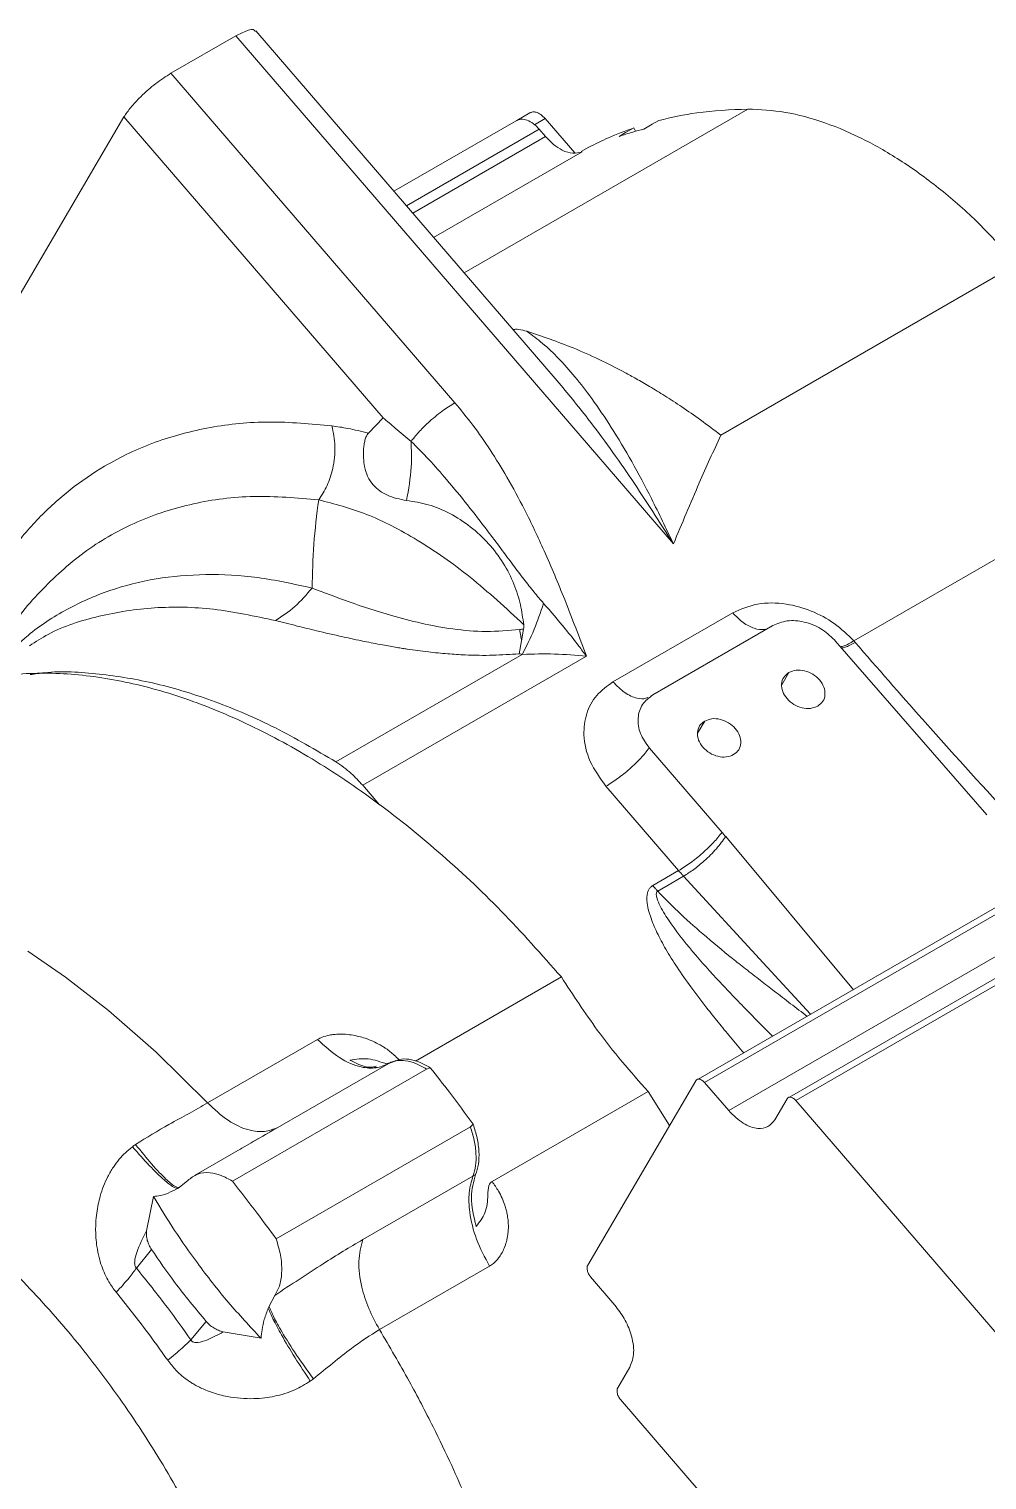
# Model space of a CAD drawing. Header units: millimetres. Extents: x 169 to 14583, y -399 to 10804.
# Drawn here: x 2201.5 to 2306.1, y 8397.4 to 8555.9 of the extents above; entities that cross this region are included whole.
import ezdxf

# ---------------------------------------------------------------- set-up
doc = ezdxf.new("R2010")
doc.units = ezdxf.units.MM
doc.header["$LTSCALE"] = 35

msp = doc.modelspace()

# ---------------------------------------------------------------- linework, layer by layer
at = {"color": 7, "linetype": 'Continuous', "lineweight": 18}
for p, q in [((2216.982, 8551.102), (2224.053, 8555.184)), ((2224.053, 8555.184), (2271.856, 8499.691)), ((2259.16, 8517.516), (2226.247, 8555.724)), ((2247.982, 8515.114), (2216.982, 8551.102)), ((2185.061, 8500.589), (2211.852, 8546.338)), ((2211.852, 8546.338), (2240.169, 8513.465)), ((2279.964, 8547.191), (2248.997, 8529.314)), ((2256.178, 8546.768), (2254.74, 8545.938)), ((2254.695, 8545.924), (2241.334, 8538.21)), ((2257.201, 8544.99), (2242.703, 8536.62)), ((2257.851, 8546.147), (2256.686, 8545.474)), ((2257.883, 8544.198), (2257.201, 8544.99)), ((2261.079, 8542.4), (2257.851, 8546.147)), ((2267.724, 8544.765), (2267.544, 8545.143)), ((2243.385, 8535.829), (2257.883, 8544.198)), ((2245.667, 8533.18), (2261.875, 8542.537)), ((2262.634, 8543.037), (2261.79, 8542.55)), ((2309.372, 8530.252), (2277.026, 8511.579)), ((2254.462, 8523.102), (2254.291, 8523.169)), ((2240.169, 8513.465), (2238.538, 8511.791)), ((2291.556, 8489.108), (2325.499, 8508.703)), ((2278.327, 8492.179), (2265.245, 8484.627)), ((2255.278, 8489.099), (2255.5, 8490.397)), ((2269.613, 8483.216), (2282.694, 8490.768)), ((2289.521, 8489.113), (2289.443, 8489.202)), ((2235.004, 8475.884), (2255.35, 8487.63)), ((2255.012, 8487.692), (2255.278, 8489.099)), ((2306.096, 8470.111), (2289.521, 8489.113)), ((2237.923, 8473.327), (2262.35, 8487.429)), ((2284.461, 8485.644), (2283.684, 8484.317)), ((2269.378, 8483.099), (2269.613, 8483.216)), ((2349.146, 8484.297), (2274.546, 8441.232)), ((2349.843, 8483.934), (2275.244, 8440.868)), ((2359.121, 8482.323), (2284.521, 8439.258)), ((2275.269, 8480.337), (2274.492, 8479.011)), ((2277.162, 8468.183), (2269.225, 8477.397)), ((2237.923, 8473.327), (2239.771, 8471.182)), ((2264.485, 8473.219), (2272.422, 8464.005)), ((2291.514, 8450.997), (2277.561, 8467.716)), ((2272.422, 8464.005), (2269.595, 8462.373)), ((2259.616, 8452.385), (2243.699, 8443.196)), ((2232.995, 8445.566), (2220.974, 8438.626)), ((2240.771, 8442.949), (2219.558, 8430.703)), ((2244.9, 8442.333), (2223.686, 8430.087)), ((2240.458, 8442.897), (2240.984, 8443.027)), ((2240.664, 8442.891), (2240.78, 8442.932)), ((2240.984, 8443.027), (2240.832, 8442.975)), ((2244.9, 8442.333), (2245.308, 8442.467)), ((2274.293, 8441.056), (2262.493, 8420.905)), ((2275.244, 8440.868), (2277.894, 8437.791)), ((2252.046, 8430.041), (2269.097, 8439.884)), ((2269.097, 8439.884), (2271.434, 8436.173)), ((2282.929, 8436.795), (2284.269, 8439.082)), ((2285.219, 8438.894), (2308.569, 8411.787)), ((2228.466, 8423.785), (2249.679, 8436.031)), ((2249.679, 8436.031), (2249.98, 8436.308)), ((2237.937, 8423.698), (2249.958, 8430.638)), ((2217.866, 8429.383), (2217.696, 8429.281)), ((2218.817, 8430.147), (2217.866, 8429.383)), ((2215.073, 8428.407), (2214.308, 8424.657)), ((2213.208, 8420.594), (2214.861, 8422.614)), ((2239.751, 8413.87), (2251.772, 8420.809)), ((2265.455, 8416.55), (2262.805, 8419.627)), ((2227.604, 8416.218), (2227.691, 8416.43)), ((2227.691, 8416.43), (2228.329, 8417.607)), ((2219.159, 8412.748), (2220.812, 8414.768)), ((2222.687, 8413.609), (2226.816, 8412.924)), ((2265.77, 8407.493), (2267.11, 8409.781)), ((2289.433, 8379.109), (2266.082, 8406.216))]:
    msp.add_line(p, q, dxfattribs=at)
at = {"color": 7, "linetype": 'Continuous', "lineweight": 18, "flags": 128}
for points in [[(2267.544, 8545.143), (2266.633, 8544.618), (2265.918, 8544.205)], [(2268.622, 8545.013), (2269.532, 8545.538), (2270.248, 8545.951)], [(2285.219, 8438.894), (2326.995, 8463.011), (2359.819, 8481.96)], [(2277.894, 8437.791), (2319.67, 8461.908), (2352.494, 8480.857)], [(2270.137, 8461.765), (2271.72, 8462.679), (2272.964, 8463.397)], [(2272.964, 8463.397), (2281.666, 8453.945), (2286.838, 8448.328)], [(2201.359, 8455.202), (2205.479, 8452.353), (2210.16, 8448.722), (2215.352, 8444.186), (2220.974, 8438.626)]]:
    msp.add_lwpolyline(points, dxfattribs=at)
at = {"color": 7, "linetype": 'Continuous', "lineweight": 18}
for points, knots in [([(2224.053, 8555.184), (2224.485, 8555.404), (2225.347, 8555.844), (2226.072, 8555.956), (2226.156, 8555.728), (2226.179, 8555.667)], [0, 0, 0, 0, 0.421837, 0.843581, 1, 1, 1, 1]), ([(2216.982, 8551.102), (2216.433, 8550.752), (2215.336, 8550.05), (2213.746, 8548.65), (2212.527, 8547.352), (2212.077, 8546.676), (2211.852, 8546.338)], [0, 0, 0, 0, 0.27961895, 0.55923791, 0.77961895, 1, 1, 1, 1]), ([(2257.851, 8546.147), (2257.691, 8546.31), (2257.371, 8546.635), (2256.887, 8546.861), (2256.476, 8546.909), (2256.277, 8546.815), (2256.178, 8546.768)], [0, 0, 0, 0, 0.2797435, 0.5594871, 0.7797435, 1, 1, 1, 1]), ([(2279.964, 8547.191), (2278.088, 8547.113), (2274.738, 8546.973), (2271.62, 8546.264), (2270.248, 8545.951)], [0, 0, 0, 0, 0.5599701, 1, 1, 1, 1]), ([(2309.372, 8530.252), (2308.077, 8531.686), (2305.486, 8534.553), (2301.347, 8538.234), (2297.111, 8541.375), (2292.76, 8543.928), (2288.382, 8545.805), (2284.035, 8546.999), (2281.321, 8547.127), (2279.964, 8547.191)], [0, 0, 0, 0, 0.1400043, 0.2800086, 0.420013, 0.5600173, 0.7066782, 0.8533391, 1, 1, 1, 1]), ([(2254.695, 8545.924), (2254.864, 8545.999), (2255.205, 8546.153), (2255.87, 8546.003), (2256.565, 8545.646), (2256.991, 8545.207), (2257.201, 8544.99)], [0, 0, 0, 0, 0.24651115, 0.49956121, 0.7529307, 1, 1, 1, 1]), ([(2267.544, 8545.143), (2266.602, 8544.799), (2264.919, 8544.184), (2263.332, 8543.388), (2262.634, 8543.037)], [0, 0, 0, 0, 0.5599902, 1, 1, 1, 1]), ([(2265.918, 8544.205), (2266.416, 8544.369), (2267.306, 8544.662), (2268.22, 8544.906), (2268.622, 8545.013)], [0, 0, 0, 0, 0.559992, 1, 1, 1, 1]), ([(2261.875, 8542.537), (2261.554, 8542.442), (2260.911, 8542.252), (2259.797, 8542.615), (2258.759, 8543.276), (2258.175, 8543.891), (2257.883, 8544.198)], [0, 0, 0, 0, 0.2797731, 0.5595461, 0.779773, 1, 1, 1, 1]), ([(2255.857, 8522.922), (2255.563, 8523.006), (2255.184, 8523.115), (2254.711, 8523.153), (2254.558, 8523.135), (2254.497, 8523.118), (2254.474, 8523.107), (2254.462, 8523.102)], [0, 0, 0, 0, 0.675922, 0.8717954, 0.9414306, 0.9715535, 1, 1, 1, 1]), ([(2255.857, 8522.922), (2256.434, 8522.494), (2257.65, 8521.592), (2259.387, 8519.911), (2261.178, 8517.903), (2263.1, 8515.405), (2265.168, 8512.33), (2267.335, 8508.678), (2269.597, 8504.443), (2271.064, 8501.356), (2271.856, 8499.691)], [0, 0, 0, 0, 0.0813061, 0.1713613, 0.2704143, 0.3785854, 0.5132701, 0.6640892, 0.818727, 1, 1, 1, 1]), ([(2277.026, 8511.579), (2276.293, 8512.137), (2274.893, 8513.204), (2272.844, 8514.625), (2270.982, 8515.84), (2269.32, 8516.858), (2267.868, 8517.699), (2265.104, 8519.215), (2261.097, 8521.148), (2257.54, 8522.352), (2255.857, 8522.922)], [0, 0, 0, 0, 0.1091573, 0.2084611, 0.2976255, 0.3764508, 0.4448071, 0.5026175, 0.7647233, 1, 1, 1, 1]), ([(2271.856, 8499.691), (2270.35, 8502.053), (2267.342, 8506.775), (2263.126, 8512.719), (2260.291, 8516.148), (2259.16, 8517.516)], [0, 0, 0, 0, 0.375728, 0.7509202, 1, 1, 1, 1]), ([(2247.982, 8515.114), (2247.526, 8514.827), (2246.577, 8514.23), (2245.153, 8513.034), (2243.974, 8511.865), (2243.46, 8511.21), (2243.209, 8510.89)], [0, 0, 0, 0, 0.2664008, 0.5541815, 0.7823297, 1, 1, 1, 1]), ([(2262.35, 8487.429), (2261.574, 8489.491), (2260.127, 8493.339), (2257.895, 8498.682), (2255.786, 8503.15), (2253.803, 8506.829), (2251.912, 8509.908), (2250.032, 8512.63), (2248.652, 8514.303), (2247.982, 8515.114)], [0, 0, 0, 0, 0.2171172, 0.4049743, 0.5651133, 0.6936759, 0.8026369, 0.9042827, 1, 1, 1, 1]), ([(2192.157, 8483.804), (2192.235, 8484.066), (2192.403, 8484.628), (2192.675, 8485.477), (2192.97, 8486.354), (2193.74, 8488.516), (2195.062, 8491.66), (2197.152, 8495.541), (2199.583, 8499.163), (2202.489, 8502.583), (2205.918, 8505.692), (2210.11, 8508.567), (2215.181, 8510.959), (2221.22, 8512.559), (2227.67, 8513.227), (2232.263, 8512.806), (2234.561, 8512.596)], [0, 0, 0, 0, 0.0127944, 0.0274864, 0.0421803, 0.0568785, 0.1377357, 0.2099011, 0.282112, 0.3679917, 0.4539032, 0.539885, 0.6549142, 0.7698957, 0.884898, 1, 1, 1, 1]), ([(2243.209, 8510.89), (2242.632, 8511.374), (2241.606, 8512.232), (2240.606, 8513.091), (2240.169, 8513.465)], [0, 0, 0, 0, 0.5632777, 1, 1, 1, 1]), ([(2234.561, 8512.596), (2234.708, 8511.863), (2235.013, 8510.348), (2234.753, 8508.055), (2234.106, 8506.032), (2233.443, 8505.008), (2233.116, 8504.503)], [0, 0, 0, 0, 0.2668715, 0.5513985, 0.778485, 1, 1, 1, 1]), ([(2238.538, 8511.791), (2237.787, 8511.979), (2236.444, 8512.315), (2235.137, 8512.51), (2234.561, 8512.596)], [0, 0, 0, 0, 0.5598508, 1, 1, 1, 1]), ([(2238.538, 8511.791), (2238.462, 8511.683), (2238.311, 8511.472), (2238.16, 8511.031), (2238.059, 8510.528), (2237.999, 8509.871), (2237.999, 8509.048), (2238.126, 8508.026), (2238.451, 8506.978), (2239.225, 8505.845), (2240.599, 8504.866), (2241.986, 8504.578), (2242.708, 8504.427)], [0, 0, 0, 0, 0.0509202, 0.0999863, 0.1476819, 0.1952039, 0.2683859, 0.3436122, 0.4434067, 0.5599793, 0.7706184, 1, 1, 1, 1]), ([(2271.856, 8499.691), (2272.786, 8501.918), (2274.452, 8505.909), (2276.237, 8509.841), (2277.026, 8511.579)], [0, 0, 0, 0, 0.5580897, 1, 1, 1, 1]), ([(2242.708, 8504.427), (2242.927, 8505.658), (2243.317, 8507.848), (2243.242, 8509.964), (2243.209, 8510.89)], [0, 0, 0, 0, 0.5621851, 1, 1, 1, 1]), ([(2257.678, 8493.196), (2257.327, 8493.605), (2256.582, 8494.474), (2255.497, 8495.875), (2254.286, 8497.468), (2252.975, 8499.233), (2251.324, 8501.435), (2249.393, 8503.949), (2247.26, 8506.552), (2245.219, 8508.87), (2243.86, 8510.236), (2243.209, 8510.89)], [0, 0, 0, 0, 0.0702457, 0.14924, 0.2344636, 0.3365547, 0.4426354, 0.6016244, 0.7577154, 0.8839201, 1, 1, 1, 1]), ([(2198.402, 8488.543), (2198.567, 8488.864), (2199.807, 8491.279), (2202.906, 8494.875), (2207.682, 8499.171), (2213.217, 8502.283), (2219.344, 8504.252), (2225.972, 8505.126), (2230.735, 8504.71), (2233.116, 8504.503)], [0, 0, 0, 0, 0.0249339, 0.1874449, 0.3499559, 0.5124669, 0.674978, 0.837489, 1, 1, 1, 1]), ([(2233.116, 8504.503), (2232.912, 8502.887), (2232.51, 8499.695), (2232.432, 8496.468), (2232.394, 8494.874)], [0, 0, 0, 0, 0.5060258, 1, 1, 1, 1]), ([(2233.116, 8504.503), (2234.843, 8504.056), (2238.367, 8503.145), (2243.962, 8500.206), (2249.759, 8496.204), (2253.568, 8492.667), (2255.508, 8490.865)], [0, 0, 0, 0, 0.2355463, 0.4806743, 0.7354678, 1, 1, 1, 1]), ([(2255.508, 8490.865), (2255.407, 8491.586), (2255.206, 8493.033), (2254.483, 8495.365), (2253.319, 8497.662), (2251.684, 8499.805), (2249.699, 8501.65), (2247.471, 8503.073), (2245.139, 8504.067), (2243.509, 8504.309), (2242.708, 8504.427)], [0, 0, 0, 0, 0.1119323, 0.2245928, 0.3466552, 0.4736801, 0.6057474, 0.7400647, 0.8722216, 1, 1, 1, 1]), ([(2232.394, 8494.874), (2230.405, 8495.309), (2226.429, 8496.178), (2220.736, 8496.467), (2215.317, 8496.004), (2210.235, 8494.729), (2205.559, 8492.645), (2201.615, 8490.111), (2199.469, 8487.95), (2198.55, 8487.025)], [0, 0, 0, 0, 0.1481529, 0.2963057, 0.4444586, 0.5926115, 0.7407643, 0.8889172, 1, 1, 1, 1]), ([(2255.071, 8490.34), (2253.85, 8490.232), (2251.413, 8490.017), (2247.73, 8490.354), (2244.261, 8491.001), (2240.402, 8492.022), (2236.315, 8493.375), (2233.706, 8494.372), (2232.394, 8494.874)], [0, 0, 0, 0, 0.137195, 0.2738692, 0.4118522, 0.5516482, 0.7743639, 1, 1, 1, 1]), ([(2201.519, 8488.575), (2202.197, 8489.006), (2204.519, 8490.483), (2209.087, 8491.932), (2215.123, 8492.882), (2221.581, 8492.772), (2226.13, 8491.806), (2228.405, 8491.323)], [0, 0, 0, 0, 0.0934663, 0.3200997, 0.5467332, 0.7733666, 1, 1, 1, 1]), ([(2255.35, 8487.63), (2255.787, 8488.484), (2256.589, 8490.052), (2257.338, 8492.213), (2257.678, 8493.196)], [0, 0, 0, 0, 0.5452743, 1, 1, 1, 1]), ([(2262.35, 8487.429), (2262.073, 8487.799), (2261.313, 8488.817), (2259.774, 8490.781), (2258.47, 8492.283), (2257.678, 8493.196)], [0, 0, 0, 0, 0.1833797, 0.5037489, 1, 1, 1, 1]), ([(2291.556, 8489.108), (2290.875, 8489.767), (2289.513, 8491.085), (2286.919, 8492.462), (2284.024, 8493.27), (2280.95, 8493.309), (2279.201, 8492.555), (2278.327, 8492.179)], [0, 0, 0, 0, 0.1867515, 0.3735864, 0.5603133, 0.7801813, 1, 1, 1, 1]), ([(2228.405, 8491.323), (2229.183, 8491.125), (2230.609, 8490.762), (2233.057, 8490.161), (2235.498, 8489.593), (2237.93, 8489.071), (2239.686, 8488.728), (2240.889, 8488.513), (2241.621, 8488.389), (2242.237, 8488.29), (2243.367, 8488.117), (2244.999, 8487.895), (2247.12, 8487.683), (2249.477, 8487.536), (2252.101, 8487.488), (2254.06, 8487.625), (2255.012, 8487.692)], [0, 0, 0, 0, 0.1114718, 0.2043065, 0.3230955, 0.4152392, 0.4900832, 0.5209648, 0.547447, 0.569503, 0.587109, 0.6678318, 0.7398978, 0.8031324, 0.9042995, 1, 1, 1, 1]), ([(2255.508, 8490.865), (2255.514, 8490.785), (2255.528, 8490.628), (2255.509, 8490.473), (2255.5, 8490.397)], [0, 0, 0, 0, 0.5095546, 1, 1, 1, 1]), ([(2255.5, 8490.397), (2255.42, 8490.387), (2255.277, 8490.368), (2255.134, 8490.348), (2255.071, 8490.34)], [0, 0, 0, 0, 0.5599934, 1, 1, 1, 1]), ([(2255.071, 8490.34), (2255.109, 8490.1), (2255.177, 8489.671), (2255.247, 8489.274), (2255.278, 8489.099)], [0, 0, 0, 0, 0.56, 1, 1, 1, 1]), ([(2255.012, 8487.692), (2255.075, 8487.68), (2255.187, 8487.659), (2255.3, 8487.638), (2255.35, 8487.63)], [0, 0, 0, 0, 0.5592985, 1, 1, 1, 1]), ([(2255.35, 8487.63), (2256.531, 8487.661), (2258.91, 8487.724), (2261.198, 8487.528), (2262.35, 8487.429)], [0, 0, 0, 0, 0.4963087, 1, 1, 1, 1]), ([(2290.09, 8488.46), (2290.213, 8488.479), (2290.572, 8488.535), (2291.166, 8488.881), (2291.556, 8489.108)], [0, 0, 0, 0, 0.3433213, 1, 1, 1, 1]), ([(2291.71, 8488.933), (2291.312, 8488.716), (2290.704, 8488.385), (2290.333, 8488.342), (2290.206, 8488.327)], [0, 0, 0, 0, 0.6562558, 1, 1, 1, 1]), ([(2291.71, 8488.933), (2291.682, 8488.966), (2291.631, 8489.024), (2291.579, 8489.083), (2291.556, 8489.108)], [0, 0, 0, 0, 0.5599997, 1, 1, 1, 1]), ([(2308.48, 8470.106), (2305.322, 8473.568), (2299.682, 8479.751), (2294.146, 8486.127), (2291.71, 8488.933)], [0, 0, 0, 0, 0.5599966, 1, 1, 1, 1]), ([(2186.907, 8481.41), (2188.525, 8482.25), (2191.884, 8483.993), (2197.651, 8485.344), (2203.96, 8485.739), (2210.642, 8485.035), (2217.591, 8483.271), (2224.72, 8480.455), (2231.931, 8476.634), (2239.13, 8471.862), (2246.21, 8466.182), (2253.113, 8459.733), (2257.451, 8454.832), (2259.616, 8452.385)], [0, 0, 0, 0, 0.084945, 0.176375, 0.2677984, 0.359486, 0.4509166, 0.54234, 0.6340276, 0.7254582, 0.8168806, 0.9085645, 1, 1, 1, 1]), ([(2201.612, 8485.412), (2202.127, 8485.491), (2204.508, 8485.855), (2209.11, 8485.583), (2215.342, 8484.573), (2221.801, 8482.571), (2228.381, 8479.763), (2232.796, 8477.177), (2235.004, 8475.884)], [0, 0, 0, 0, 0.0524205, 0.2419364, 0.4314523, 0.6209682, 0.8104841, 1, 1, 1, 1]), ([(2265.245, 8484.627), (2264.61, 8484.165), (2263.34, 8483.24), (2262.265, 8481.188), (2261.935, 8478.717), (2262.564, 8475.893), (2263.845, 8474.11), (2264.485, 8473.219)], [0, 0, 0, 0, 0.1867533, 0.3735952, 0.5603225, 0.7801874, 1, 1, 1, 1]), ([(2265.245, 8484.627), (2265.673, 8484.195), (2266.527, 8483.332), (2267.8, 8482.809), (2268.657, 8482.714), (2268.977, 8482.894), (2269.045, 8482.932)], [0, 0, 0, 0, 0.3334969, 0.6669938, 0.9296432, 1, 1, 1, 1]), ([(2284.461, 8485.644), (2284.254, 8485.483), (2283.838, 8485.161), (2283.615, 8484.398), (2283.743, 8483.565), (2284.225, 8482.765), (2284.984, 8482.125), (2285.898, 8481.747), (2286.852, 8481.663), (2287.362, 8481.875), (2287.617, 8481.981)], [0, 0, 0, 0, 0.125, 0.25, 0.375, 0.5, 0.625, 0.75, 0.875, 1, 1, 1, 1]), ([(2287.617, 8481.981), (2287.824, 8482.142), (2288.24, 8482.464), (2288.463, 8483.227), (2288.335, 8484.06), (2287.853, 8484.86), (2287.095, 8485.5), (2286.18, 8485.878), (2285.227, 8485.962), (2284.716, 8485.75), (2284.461, 8485.644)], [0, 0, 0, 0, 0.125, 0.25, 0.375, 0.5, 0.625, 0.75, 0.875, 1, 1, 1, 1]), ([(2275.269, 8480.337), (2275.061, 8480.176), (2274.646, 8479.854), (2274.422, 8479.091), (2274.551, 8478.258), (2275.033, 8477.459), (2275.791, 8476.818), (2276.706, 8476.44), (2277.659, 8476.356), (2278.169, 8476.568), (2278.424, 8476.674)], [0, 0, 0, 0, 0.125, 0.25, 0.375, 0.5, 0.625, 0.75, 0.875, 1, 1, 1, 1]), ([(2278.424, 8476.674), (2278.632, 8476.835), (2279.047, 8477.158), (2279.271, 8477.921), (2279.143, 8478.753), (2278.661, 8479.553), (2277.902, 8480.193), (2276.988, 8480.572), (2276.034, 8480.655), (2275.524, 8480.443), (2275.269, 8480.337)], [0, 0, 0, 0, 0.125, 0.25, 0.375, 0.5, 0.625, 0.75, 0.875, 1, 1, 1, 1]), ([(2235.004, 8475.884), (2235.572, 8475.491), (2236.586, 8474.789), (2237.514, 8473.774), (2237.923, 8473.327)], [0, 0, 0, 0, 0.5597723, 1, 1, 1, 1]), ([(2277.561, 8467.716), (2277.246, 8467.279), (2276.616, 8466.405), (2275.326, 8465.129), (2274.065, 8464.087), (2273.331, 8463.627), (2272.964, 8463.397)], [0, 0, 0, 0, 0.279712, 0.5594241, 0.7797121, 1, 1, 1, 1]), ([(2277.561, 8467.716), (2277.487, 8467.803), (2277.354, 8467.959), (2277.221, 8468.115), (2277.162, 8468.183)], [0, 0, 0, 0, 0.5599635, 1, 1, 1, 1]), ([(2272.422, 8464.005), (2272.522, 8463.89), (2272.701, 8463.684), (2272.883, 8463.484), (2272.964, 8463.397)], [0, 0, 0, 0, 0.5599965, 1, 1, 1, 1]), ([(2269.595, 8462.373), (2269.515, 8462.317), (2269.342, 8462.198), (2269.169, 8461.955), (2269.073, 8461.727), (2269.025, 8461.555), (2268.968, 8461.287), (2268.946, 8460.866), (2269.032, 8460.056), (2269.354, 8458.838), (2270.042, 8457.21), (2271.042, 8455.351), (2272.288, 8453.368), (2273.797, 8451.222), (2275.313, 8449.231), (2276.768, 8447.41), (2278.11, 8445.775), (2279.05, 8444.658), (2279.535, 8444.082)], [0, 0, 0, 0, 0.0154468, 0.0329116, 0.0481324, 0.0556343, 0.0617084, 0.0920477, 0.1212437, 0.1850938, 0.275577, 0.369939, 0.4756839, 0.5927823, 0.721191, 0.807996, 0.900957, 1, 1, 1, 1]), ([(2269.595, 8462.373), (2269.696, 8462.258), (2269.874, 8462.052), (2270.057, 8461.853), (2270.137, 8461.765)], [0, 0, 0, 0, 0.5599965, 1, 1, 1, 1]), ([(2282.69, 8445.903), (2281.831, 8446.77), (2279.892, 8448.728), (2276.934, 8451.795), (2273.924, 8455.13), (2271.67, 8457.98), (2270.424, 8460.024), (2270.017, 8461.024), (2269.969, 8461.472), (2270.026, 8461.676), (2270.101, 8461.736), (2270.137, 8461.765)], [0, 0, 0, 0, 0.1729861, 0.3909622, 0.6059668, 0.8163808, 0.9172563, 0.9634918, 0.9834647, 0.992112, 1, 1, 1, 1]), ([(2270.137, 8461.765), (2270.86, 8461.022), (2272.426, 8459.415), (2275.17, 8456.974), (2277.669, 8454.907), (2279.787, 8453.227), (2281.314, 8452.035), (2282.957, 8450.769), (2284.665, 8449.464), (2285.863, 8448.546), (2286.467, 8448.084)], [0, 0, 0, 0, 0.1484322, 0.3214207, 0.5182983, 0.6040019, 0.6997884, 0.7891849, 0.893761, 1, 1, 1, 1]), ([(2269.097, 8439.884), (2268.141, 8440.953), (2266.228, 8443.091), (2262.993, 8447.217), (2260.897, 8450.425), (2259.616, 8452.385)], [0, 0, 0, 0, 0.2800606, 0.5601211, 1, 1, 1, 1]), ([(2241.861, 8443.354), (2241.701, 8443.522), (2241.276, 8443.967), (2240.675, 8444.431), (2240.111, 8444.802), (2239.773, 8445.001), (2239.278, 8445.264), (2238.71, 8445.519), (2237.993, 8445.767), (2237.268, 8445.96), (2236.475, 8446.096), (2235.803, 8446.145), (2235.291, 8446.144), (2235.013, 8446.129), (2234.844, 8446.114), (2234.633, 8446.093), (2234.17, 8446.022), (2233.553, 8445.856), (2233.154, 8445.649), (2232.995, 8445.566)], [0, 0, 0, 0, 0.0701124, 0.1852966, 0.2235292, 0.2693715, 0.3009974, 0.3882861, 0.452347, 0.5253813, 0.6117076, 0.6949842, 0.7326924, 0.7719771, 0.7833999, 0.7869651, 0.8401704, 0.9359923, 1, 1, 1, 1]), ([(2232.995, 8445.566), (2233.783, 8444.839), (2235.345, 8443.398), (2237.589, 8442.489), (2239.387, 8442.351), (2240.251, 8442.716), (2240.664, 8442.891)], [0, 0, 0, 0, 0.2957171, 0.5867288, 0.8022131, 1, 1, 1, 1]), ([(2236.531, 8443.306), (2237.188, 8443.405), (2238.505, 8443.605), (2239.888, 8443.111), (2240.581, 8442.864)], [0, 0, 0, 0, 0.498693, 1, 1, 1, 1]), ([(2236.531, 8443.306), (2237.414, 8442.869), (2238.454, 8442.355), (2239.255, 8442.594), (2239.375, 8442.63)], [0, 0, 0, 0, 0.8491885, 1, 1, 1, 1]), ([(2241.554, 8443.246), (2241.365, 8443.194), (2241.011, 8443.097), (2240.694, 8442.909), (2240.546, 8442.821)], [0, 0, 0, 0, 0.5327611, 1, 1, 1, 1]), ([(2240.78, 8442.932), (2241.036, 8443.043), (2241.585, 8443.281), (2242.599, 8443.267), (2243.729, 8442.989), (2244.509, 8442.552), (2244.9, 8442.333)], [0, 0, 0, 0, 0.2252966, 0.4835311, 0.7417655, 1, 1, 1, 1]), ([(2245.308, 8442.467), (2244.909, 8442.696), (2244.11, 8443.153), (2242.958, 8443.429), (2242.087, 8443.465), (2241.671, 8443.289), (2241.556, 8443.24)], [0, 0, 0, 0, 0.2958249, 0.5916437, 0.8874581, 1, 1, 1, 1]), ([(2239.55, 8442.495), (2239.416, 8442.485), (2239.212, 8442.471), (2239.218, 8442.503), (2239.22, 8442.513)], [0, 0, 0, 0, 0.6590653, 1, 1, 1, 1]), ([(2249.98, 8436.308), (2249.124, 8437.477), (2247.595, 8439.565), (2246.007, 8441.581), (2245.308, 8442.467)], [0, 0, 0, 0, 0.55999232, 1, 1, 1, 1]), ([(2274.293, 8441.056), (2274.352, 8441.122), (2274.47, 8441.254), (2274.743, 8441.237), (2275.014, 8441.103), (2275.167, 8440.946), (2275.244, 8440.868)], [0, 0, 0, 0, 0.2796189, 0.5592379, 0.779619, 1, 1, 1, 1]), ([(2131.354, 8410.092), (2132.004, 8412.036), (2133.298, 8415.909), (2135.668, 8421.269), (2138.41, 8426.169), (2141.613, 8430.483), (2145.299, 8434.122), (2149.494, 8436.974), (2154.2, 8438.918), (2159.388, 8439.845), (2164.968, 8439.745), (2170.849, 8438.619), (2176.933, 8436.485), (2183.12, 8433.379), (2189.308, 8429.351), (2195.394, 8424.469), (2201.277, 8418.814), (2206.861, 8412.478), (2212.053, 8405.567), (2216.767, 8398.195), (2220.925, 8390.484), (2224.459, 8382.56), (2227.309, 8374.556), (2229.431, 8366.603), (2230.858, 8358.811), (2231.64, 8351.246), (2231.817, 8343.958), (2231.522, 8337.376), (2230.991, 8333.365), (2230.753, 8331.566)], [0, 0, 0, 0, 0.0380758, 0.0758387, 0.1133571, 0.1507059, 0.1879538, 0.2251537, 0.2623382, 0.2995203, 0.3367025, 0.3738847, 0.4110669, 0.448249, 0.4854312, 0.5226134, 0.5597956, 0.5969778, 0.6341599, 0.6713421, 0.7085243, 0.7457065, 0.7828886, 0.8200745, 0.8572791, 0.8945372, 0.9319019, 0.9694404, 1, 1, 1, 1]), ([(2220.974, 8438.626), (2220.316, 8438.251), (2218.994, 8437.499), (2216.323, 8436.059), (2214.339, 8434.842), (2213.118, 8434.093)], [0, 0, 0, 0, 0.27613867, 0.55460992, 1, 1, 1, 1]), ([(2220.974, 8438.626), (2221.718, 8437.936), (2223.204, 8436.554), (2225.387, 8435.603), (2227.252, 8435.383), (2228.18, 8435.762), (2228.643, 8435.952)], [0, 0, 0, 0, 0.2797883, 0.5595767, 0.7797883, 1, 1, 1, 1]), ([(2284.269, 8439.082), (2284.328, 8439.148), (2284.445, 8439.281), (2284.719, 8439.263), (2284.989, 8439.129), (2285.142, 8438.972), (2285.219, 8438.894)], [0, 0, 0, 0, 0.2796189, 0.5592379, 0.779619, 1, 1, 1, 1]), ([(2277.894, 8437.791), (2278.417, 8437.276), (2279.462, 8436.245), (2281.014, 8435.742), (2282.228, 8435.932), (2282.695, 8436.507), (2282.929, 8436.795)], [0, 0, 0, 0, 0.279619, 0.5592379, 0.7796189, 1, 1, 1, 1]), ([(2228.643, 8435.952), (2227.924, 8435.537), (2226.57, 8434.756), (2225.153, 8433.934), (2224.487, 8433.548)], [0, 0, 0, 0, 0.5306278, 1, 1, 1, 1]), ([(2249.98, 8436.308), (2250.143, 8435.796), (2250.471, 8434.767), (2250.646, 8433.288), (2250.615, 8431.913), (2250.376, 8431.171), (2250.256, 8430.802)], [0, 0, 0, 0, 0.2483803, 0.4996479, 0.7512034, 1, 1, 1, 1]), ([(2212.775, 8433.85), (2212.271, 8433.414), (2211.495, 8432.743), (2210.655, 8431.59), (2209.888, 8430.277), (2209.36, 8428.898), (2209.027, 8427.542), (2208.86, 8426.565), (2208.747, 8425.335), (2208.755, 8424.112), (2208.894, 8422.846), (2209.096, 8421.806), (2209.493, 8420.501), (2210.076, 8419.185), (2210.72, 8418.319), (2210.999, 8417.944)], [0, 0, 0, 0, 0.113487, 0.1747305, 0.242252, 0.372177, 0.423703, 0.4796882, 0.5405039, 0.6334542, 0.6869613, 0.7569055, 0.8132341, 0.9191166, 1, 1, 1, 1]), ([(2213.118, 8434.093), (2213.053, 8434.049), (2212.937, 8433.971), (2212.825, 8433.887), (2212.775, 8433.85)], [0, 0, 0, 0, 0.5609766, 1, 1, 1, 1]), ([(2212.775, 8433.85), (2213.408, 8433.131), (2214.701, 8431.661), (2216.185, 8430.222), (2217.215, 8429.403), (2217.538, 8429.321), (2217.696, 8429.281)], [0, 0, 0, 0, 0.2742846, 0.5605099, 0.7846114, 1, 1, 1, 1]), ([(2213.118, 8434.093), (2213.721, 8433.345), (2214.961, 8431.803), (2216.4, 8430.298), (2217.408, 8429.454), (2217.715, 8429.406), (2217.866, 8429.383)], [0, 0, 0, 0, 0.26901437, 0.55429907, 0.78058973, 1, 1, 1, 1]), ([(2218.817, 8430.147), (2219.157, 8430.42), (2219.837, 8430.966), (2221.134, 8431.068), (2222.44, 8430.78), (2223.271, 8430.318), (2223.686, 8430.087)], [0, 0, 0, 0, 0.279846, 0.5596921, 0.779846, 1, 1, 1, 1]), ([(2251.772, 8420.809), (2251.257, 8421.778), (2250.226, 8423.716), (2249.559, 8426.522), (2249.457, 8428.895), (2249.791, 8430.057), (2249.958, 8430.638)], [0, 0, 0, 0, 0.2797883, 0.5595767, 0.7797883, 1, 1, 1, 1]), ([(2250.256, 8430.802), (2250.026, 8430.017), (2249.555, 8428.409), (2250.052, 8426.248), (2250.306, 8425.143)], [0, 0, 0, 0, 0.4884438, 1, 1, 1, 1]), ([(2249.958, 8430.638), (2250.012, 8430.668), (2250.129, 8430.733), (2250.212, 8430.778), (2250.256, 8430.802)], [0, 0, 0, 0, 0.4650023, 1, 1, 1, 1]), ([(2217.696, 8429.281), (2217.367, 8429.105), (2216.773, 8428.786), (2215.889, 8428.502), (2215.323, 8428.436), (2215.073, 8428.407)], [0, 0, 0, 0, 0.409196, 0.7391742, 1, 1, 1, 1]), ([(2223.686, 8430.087), (2224.595, 8428.931), (2226.218, 8426.866), (2227.779, 8424.726), (2228.466, 8423.785)], [0, 0, 0, 0, 0.559992, 1, 1, 1, 1]), ([(2250.306, 8425.143), (2250.678, 8425.614), (2251.465, 8426.61), (2251.589, 8428.249), (2251.6, 8429.396), (2251.821, 8429.878), (2251.976, 8429.99), (2252.046, 8430.041)], [0, 0, 0, 0, 0.335151, 0.7093021, 0.8988289, 0.9543524, 1, 1, 1, 1]), ([(2251.772, 8420.809), (2251.924, 8420.9), (2252.307, 8421.128), (2252.734, 8421.622), (2253.114, 8422.195), (2253.402, 8422.789), (2253.631, 8423.477), (2253.764, 8424.163), (2253.827, 8424.771), (2253.836, 8425.307), (2253.796, 8425.864), (2253.717, 8426.422), (2253.597, 8426.956), (2253.344, 8427.811), (2252.866, 8428.88), (2252.291, 8429.694), (2252.046, 8430.041)], [0, 0, 0, 0, 0.0574507, 0.1443926, 0.2076541, 0.2753365, 0.3497323, 0.4282428, 0.4834919, 0.5289945, 0.5830527, 0.6421876, 0.6874081, 0.7348731, 0.8871555, 1, 1, 1, 1]), ([(2226.816, 8412.924), (2225.61, 8414.216), (2223.197, 8416.799), (2220.07, 8420.802), (2217.347, 8424.676), (2215.831, 8427.163), (2215.073, 8428.407)], [0, 0, 0, 0, 0.2799757, 0.5599514, 0.7799757, 1, 1, 1, 1]), ([(2214.308, 8424.657), (2213.919, 8423.895), (2213.381, 8422.837), (2213.022, 8421.584), (2213.015, 8421.074), (2213.042, 8420.883), (2213.096, 8420.74), (2213.155, 8420.648), (2213.19, 8420.612), (2213.208, 8420.594)], [0, 0, 0, 0, 0.6168377, 0.8553606, 0.9001421, 0.93786, 0.9698407, 0.9848529, 1, 1, 1, 1]), ([(2228.329, 8417.607), (2228.534, 8417.975), (2228.948, 8418.716), (2229.125, 8420.253), (2229.021, 8421.962), (2228.65, 8423.18), (2228.466, 8423.785)], [0, 0, 0, 0, 0.2479082, 0.4997625, 0.7517907, 1, 1, 1, 1]), ([(2228.329, 8417.607), (2229.214, 8418.194), (2231.002, 8419.379), (2233.471, 8420.985), (2235.791, 8422.438), (2237.221, 8423.278), (2237.937, 8423.698)], [0, 0, 0, 0, 0.26696923, 0.53879856, 0.76920937, 1, 1, 1, 1]), ([(2237.937, 8423.698), (2237.739, 8422.944), (2237.345, 8421.436), (2237.697, 8418.726), (2238.511, 8416.138), (2239.338, 8414.626), (2239.751, 8413.87)], [0, 0, 0, 0, 0.2797883, 0.5595767, 0.7797883, 1, 1, 1, 1]), ([(2220.812, 8414.768), (2219.649, 8416.17), (2217.573, 8418.674), (2215.69, 8421.41), (2214.861, 8422.614)], [0, 0, 0, 0, 0.5598636, 1, 1, 1, 1]), ([(2210.999, 8417.944), (2211.507, 8418.491), (2212.392, 8419.445), (2212.964, 8420.25), (2213.208, 8420.594)], [0, 0, 0, 0, 0.5731881, 1, 1, 1, 1]), ([(2213.208, 8420.594), (2214.35, 8419.168), (2216.391, 8416.621), (2218.313, 8413.932), (2219.159, 8412.748)], [0, 0, 0, 0, 0.5599435, 1, 1, 1, 1]), ([(2262.493, 8420.905), (2262.474, 8420.867), (2262.438, 8420.792), (2262.409, 8420.598), (2262.445, 8420.307), (2262.554, 8420.002), (2262.686, 8419.775), (2262.765, 8419.677), (2262.805, 8419.627)], [0, 0, 0, 0, 0.1239627, 0.2452283, 0.4990231, 0.7534536, 0.8752545, 1, 1, 1, 1]), ([(2210.999, 8417.944), (2212.08, 8416.595), (2214.011, 8414.185), (2215.83, 8411.64), (2216.63, 8410.52)], [0, 0, 0, 0, 0.5599809, 1, 1, 1, 1]), ([(2232.534, 8408.494), (2231.906, 8409.369), (2230.623, 8411.158), (2229.154, 8413.493), (2228.145, 8415.308), (2227.84, 8416.061), (2227.691, 8416.43)], [0, 0, 0, 0, 0.2746154, 0.5613205, 0.7853844, 1, 1, 1, 1]), ([(2267.11, 8409.781), (2267.295, 8410.278), (2267.665, 8411.271), (2267.324, 8413.26), (2266.553, 8415.106), (2265.821, 8416.069), (2265.455, 8416.55)], [0, 0, 0, 0, 0.279619, 0.5592379, 0.7796189, 1, 1, 1, 1]), ([(2226.816, 8412.924), (2226.848, 8413.239), (2226.922, 8413.954), (2227.179, 8415.064), (2227.453, 8415.807), (2227.604, 8416.218)], [0, 0, 0, 0, 0.2601601, 0.5900581, 1, 1, 1, 1]), ([(2232.198, 8408.243), (2231.634, 8409.099), (2230.47, 8410.863), (2229.094, 8413.188), (2228.099, 8415.043), (2227.768, 8415.83), (2227.604, 8416.218)], [0, 0, 0, 0, 0.2678729, 0.5524555, 0.7790914, 1, 1, 1, 1]), ([(2219.159, 8412.748), (2219.173, 8412.724), (2219.2, 8412.678), (2219.255, 8412.617), (2219.319, 8412.564), (2219.438, 8412.498), (2219.639, 8412.453), (2220.162, 8412.454), (2221.19, 8412.813), (2222.091, 8413.292), (2222.687, 8413.609)], [0, 0, 0, 0, 0.0154226, 0.0307397, 0.0466828, 0.0654519, 0.1181436, 0.1948139, 0.4677785, 1, 1, 1, 1]), ([(2232.534, 8408.494), (2233.246, 8409.067), (2234.658, 8410.205), (2237.062, 8412.154), (2238.735, 8413.221), (2239.751, 8413.87)], [0, 0, 0, 0, 0.2850962, 0.565709, 1, 1, 1, 1]), ([(2239.751, 8413.87), (2240.852, 8411.996), (2242.903, 8408.506), (2245.498, 8403.522), (2247.539, 8399.283), (2249.084, 8395.816), (2250.38, 8392.723), (2251.732, 8389.288), (2253.217, 8385.165), (2254.644, 8380.704), (2255.807, 8376.566), (2256.645, 8373.162), (2257.241, 8370.431), (2257.575, 8368.722), (2257.761, 8367.7), (2257.843, 8367.239), (2257.918, 8366.805), (2257.986, 8366.399), (2258.048, 8366.02), (2258.319, 8364.316), (2258.713, 8361.356), (2259.062, 8357.24), (2259.204, 8353.363), (2259.157, 8349.726), (2258.949, 8346.321), (2258.405, 8341.686), (2257.743, 8337.707), (2256.792, 8334.998), (2256.627, 8334.528)], [0, 0, 0, 0, 0.0713665, 0.1329481, 0.1847434, 0.2267509, 0.2589697, 0.2966208, 0.3506403, 0.4072972, 0.4571012, 0.5000516, 0.5308338, 0.5567794, 0.5627755, 0.5684399, 0.5737724, 0.5787732, 0.5834422, 0.5877794, 0.6417585, 0.6935139, 0.7430488, 0.7903666, 0.8354715, 0.8783683, 0.9788833, 1, 1, 1, 1]), ([(2216.63, 8410.52), (2217.184, 8410.978), (2218.174, 8411.797), (2218.858, 8412.457), (2219.159, 8412.748)], [0, 0, 0, 0, 0.56, 1, 1, 1, 1]), ([(2216.63, 8410.52), (2216.915, 8410.151), (2217.576, 8409.295), (2218.524, 8408.52), (2219.291, 8408.015), (2219.729, 8407.758), (2220.23, 8407.499), (2220.865, 8407.216), (2221.561, 8406.956), (2222.353, 8406.725), (2223.794, 8406.4), (2225.456, 8406.267), (2227.183, 8406.394), (2228.69, 8406.643), (2230.423, 8407.158), (2231.641, 8407.903), (2232.198, 8408.243)], [0, 0, 0, 0, 0.0800236, 0.18549, 0.2120389, 0.2421231, 0.2755357, 0.3121066, 0.3657254, 0.4075292, 0.4587187, 0.6272919, 0.6968139, 0.7573484, 0.8891393, 1, 1, 1, 1]), ([(2232.198, 8408.243), (2232.261, 8408.289), (2232.375, 8408.37), (2232.486, 8408.456), (2232.534, 8408.494)], [0, 0, 0, 0, 0.559009, 1, 1, 1, 1]), ([(2266.082, 8406.216), (2265.996, 8406.334), (2265.822, 8406.569), (2265.7, 8406.956), (2265.682, 8407.279), (2265.741, 8407.422), (2265.77, 8407.493)], [0, 0, 0, 0, 0.27961891, 0.55923794, 0.77961898, 1, 1, 1, 1])]:
    msp.add_open_spline(points, degree=3, knots=knots, dxfattribs=at)
for points in [[(2232.394, 8494.874), (2231.781, 8494.157), (2230.555, 8492.725), (2229.122, 8491.79), (2228.405, 8491.323)], [(2278.327, 8492.179), (2278.705, 8491.791), (2279.463, 8491.016), (2280.695, 8490.398), (2281.848, 8490.246), (2282.412, 8490.594), (2282.694, 8490.768)], [(2282.694, 8490.768), (2283.207, 8490.982), (2284.231, 8491.411), (2286.135, 8491.253), (2288.009, 8490.534), (2288.965, 8489.646), (2289.443, 8489.202)], [(2269.225, 8477.397), (2268.858, 8477.918), (2268.122, 8478.96), (2267.892, 8480.677), (2268.34, 8482.229), (2269.189, 8482.887), (2269.613, 8483.216)], [(2264.485, 8473.219), (2264.907, 8473.483), (2265.751, 8474.011), (2267.098, 8475.109), (2268.34, 8476.293), (2268.93, 8477.029), (2269.225, 8477.397)], [(2277.162, 8468.183), (2276.867, 8467.815), (2276.277, 8467.079), (2275.035, 8465.895), (2273.688, 8464.797), (2272.844, 8464.269), (2272.422, 8464.005)], [(2249.679, 8436.031), (2249.837, 8435.528), (2250.151, 8434.522), (2250.328, 8433.076), (2250.295, 8431.737), (2250.07, 8431.004), (2249.958, 8430.638)], [(2214.861, 8422.614), (2214.765, 8422.774), (2214.572, 8423.095), (2214.389, 8423.615), (2214.287, 8424.143), (2214.301, 8424.486), (2214.308, 8424.657)], [(2222.687, 8413.609), (2222.509, 8413.664), (2222.152, 8413.772), (2221.651, 8414.04), (2221.191, 8414.369), (2220.938, 8414.635), (2220.812, 8414.768)]]:
    msp.add_open_spline(points, degree=3, dxfattribs=at)

doc.saveas('drawing.dxf')
